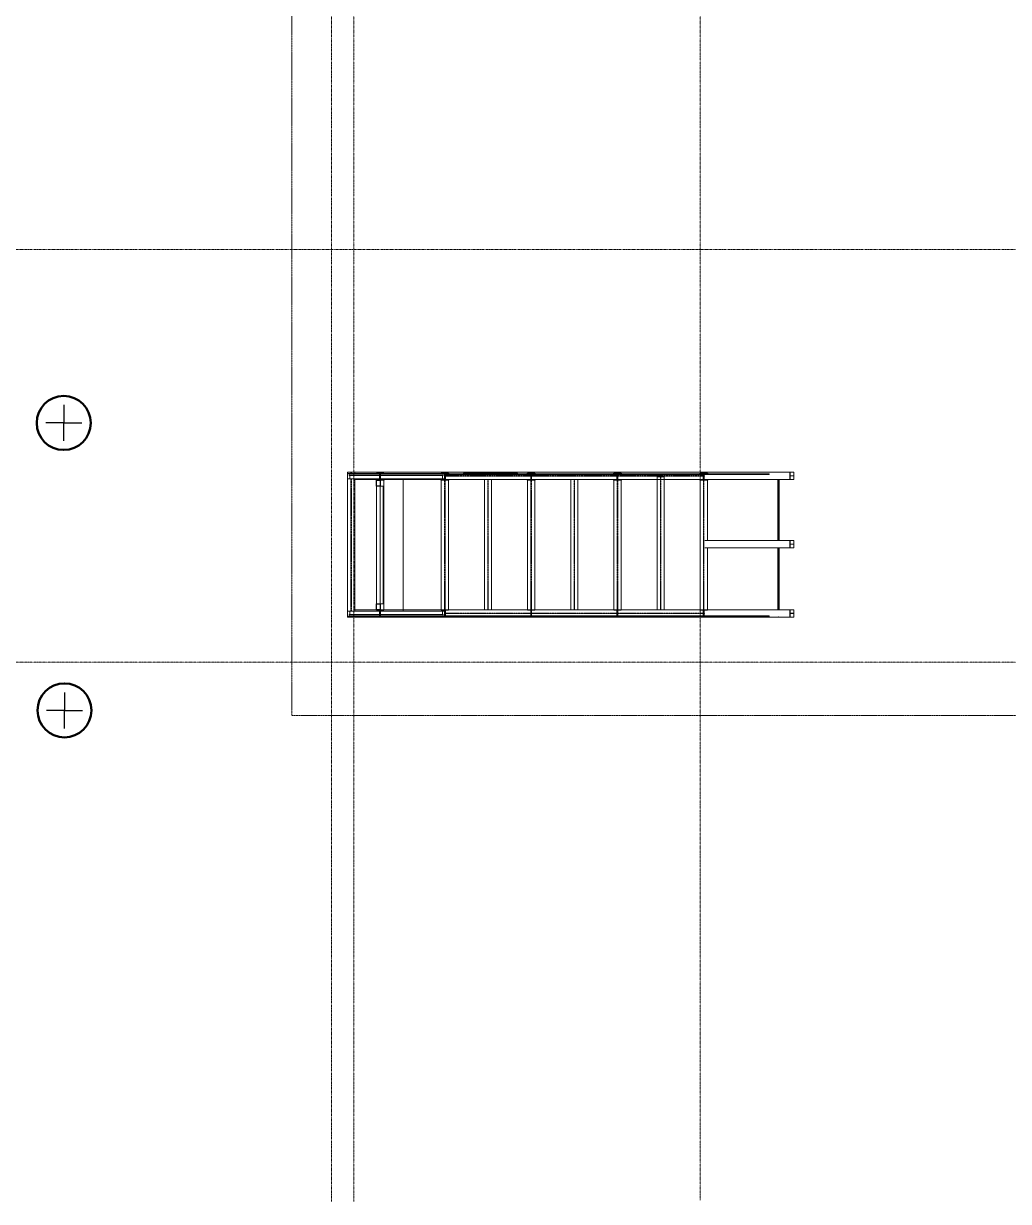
# Model space of a CAD drawing. Header units: millimetres. Extents: x 984 to 425800, y -34355 to 59419.
# Drawn here: x 93999 to 121389, y -30782 to 1956 of the extents above; entities that cross this region are included whole.
import ezdxf

# ---------------------------------------------------------------- set-up
doc = ezdxf.new("R2010")
doc.units = ezdxf.units.MM
doc.linetypes.add('DPA_Grid _ Level 100', pattern=[10, 5.5, -1.6, 1.3, -1.6])
doc.linetypes.add('DPA_Hidden 100', pattern=[7.2, 4.7, -2.5])
for name, color, linetype, lineweight in [('A-ANNO-NOTE', 3, 'Continuous', 25), ('A-DETL', 1, 'Continuous', 70), ('A-DOOR', 3, 'Continuous', 25), ('A-DOOR-E', 2, 'Continuous', 25), ('A-DOOR-HDLN', 2, 'Continuous', 9), ('A-GENM', 1, 'Continuous', 9), ('A-GLAZ-CURT', 2, 'Continuous', 9), ('A-GLAZ-CWMG', 2, 'Continuous', 9), ('A-ROOF', 2, 'Continuous', 9), ('A-ROOF-FNSH', 2, 'Continuous', 9), ('A-WALL', 5, 'Continuous', 9), ('S-BEAM', 2, 'Continuous', 9), ('S-COLS', 6, 'Continuous', 25), ('S-COLS-E', 2, 'Continuous', 9), ('S-GRID', 251, 'Continuous', 9), ('WALL-E', 2, 'Continuous', 9)]:
    doc.layers.add(name, color=color, linetype=linetype, lineweight=lineweight)

# ---------------------------------------------------------------- blocks, each defined once
blk = doc.blocks.new('H-Wide Flange-Column - H200x200x49_9-V238-4110-01 GROUND LEVEL - REFLECTED CEILING PLAN')
at = {"layer": 'S-COLS'}
for p, q in [((-100, 100), (100, 100)), ((-100, 88), (-100, 100)), ((-4, 88), (-100, 88)), ((-4, -88), (-4, 88)), ((100, 88), (4, 88)), ((4, 88), (4, -88)), ((100, 100), (100, 88)), ((-100, -100), (-100, -88)), ((-100, -88), (-4, -88)), ((100, -100), (-100, -100)), ((4, -88), (100, -88)), ((100, -88), (100, -100))]:
    blk.add_line(p, q, dxfattribs=at)
blk = doc.blocks.new('H-Wide Flange-Column - H200x200x49_9-V239-4110-01 GROUND LEVEL - REFLECTED CEILING PLAN')
at = {"layer": 'S-COLS-E'}
h = blk.add_hatch(dxfattribs=at)
h.set_pattern_fill('FP_25', color=256, style=0, pattern_type=2)
h.set_pattern_definition([(225, (-906582.3, -14439.4), (1257.236, -1257.236), []), (225, (-906582.3, -16344.4), (1257.236, -1257.236), [])])
h.paths.add_polyline_path([(-100, 100), (-100, 88), (-4, 88)])
h.paths.add_polyline_path([(-100, 100), (4, 88), (100, 88), (100, 100)])
h.paths.add_polyline_path([(-4, -88), (-100, -88), (-100, -100)])
h.paths.add_polyline_path([(-4, 88), (-4, -88), (4, -88), (4, 88)])
h.paths.add_polyline_path([(4, -88), (-100, -100), (100, -100), (100, -88)])
at = {"layer": 'S-COLS'}
for p, q in [((-100, 100), (100, 100)), ((-100, 88), (-100, 100)), ((-4, 88), (-100, 88)), ((-4, -88), (-4, 88)), ((100, 88), (4, 88)), ((4, 88), (4, -88)), ((100, 100), (100, 88)), ((-100, -100), (-100, -88)), ((-100, -88), (-4, -88)), ((100, -100), (-100, -100)), ((4, -88), (100, -88)), ((100, -88), (100, -100))]:
    blk.add_line(p, q, dxfattribs=at)
blk = doc.blocks.new('H-Wide Flange-Column - H200x200x49_9-V240-4110-01 GROUND LEVEL - REFLECTED CEILING PLAN')
at = {"layer": 'S-COLS-E'}
h = blk.add_hatch(dxfattribs=at)
h.set_pattern_fill('FP_26', color=256, style=0, pattern_type=2)
h.set_pattern_definition([(225, (-908982.3, -14439.4), (1257.236, -1257.236), []), (225, (-908982.3, -16344.4), (1257.236, -1257.236), [])])
h.paths.add_polyline_path([(-100, 100), (-100, 88), (-4, 88)])
h.paths.add_polyline_path([(-100, 100), (4, 88), (100, 88), (100, 100)])
h.paths.add_polyline_path([(-4, -88), (-100, -88), (-100, -100)])
h.paths.add_polyline_path([(4, 88), (-4, 88), (-4, -88), (4, -88)])
h.paths.add_polyline_path([(100, -88), (4, -88), (-100, -100), (100, -100)])
at = {"layer": 'S-COLS'}
for p, q in [((-100, 100), (100, 100)), ((-100, 88), (-100, 100)), ((-4, 88), (-100, 88)), ((-4, -88), (-4, 88)), ((100, 88), (4, 88)), ((4, 88), (4, -88)), ((100, 100), (100, 88)), ((-100, -100), (-100, -88)), ((-100, -88), (-4, -88)), ((100, -100), (-100, -100)), ((4, -88), (100, -88)), ((100, -88), (100, -100))]:
    blk.add_line(p, q, dxfattribs=at)
blk = doc.blocks.new('H-Wide Flange-Column - H200x200x49_9-V241-4110-01 GROUND LEVEL - REFLECTED CEILING PLAN')
at = {"layer": 'S-COLS'}
for p, q in [((-100, 100), (100, 100)), ((-100, 88), (-100, 100)), ((-4, 88), (-100, 88)), ((-4, -88), (-4, 88)), ((100, 88), (4, 88)), ((4, 88), (4, -88)), ((100, 100), (100, 88)), ((-100, -100), (-100, -88)), ((-100, -88), (-4, -88)), ((100, -100), (-100, -100)), ((4, -88), (100, -88)), ((100, -88), (100, -100))]:
    blk.add_line(p, q, dxfattribs=at)
blk = doc.blocks.new('H-Wide Flange-Column - H200x200x49_9-V242-4110-01 GROUND LEVEL - REFLECTED CEILING PLAN')
at = {"layer": 'S-COLS'}
for p, q in [((-100, 100), (100, 100)), ((-100, 88), (-100, 100)), ((-4, 88), (-100, 88)), ((-4, -88), (-4, 88)), ((100, 88), (4, 88)), ((4, 88), (4, -88)), ((100, 100), (100, 88)), ((-100, -100), (-100, -88)), ((-100, -88), (-4, -88)), ((100, -100), (-100, -100)), ((4, -88), (100, -88)), ((100, -88), (100, -100))]:
    blk.add_line(p, q, dxfattribs=at)
blk = doc.blocks.new('H-Wide Flange-Column - H200x200x49_9-V243-4110-01 GROUND LEVEL - REFLECTED CEILING PLAN')
at = {"layer": 'S-COLS'}
for p, q in [((-100, 100), (100, 100)), ((-100, 88), (-100, 100)), ((-4, 88), (-100, 88)), ((-4, -88), (-4, 88)), ((100, 88), (4, 88)), ((4, 88), (4, -88)), ((100, 100), (100, 88)), ((-100, -100), (-100, -88)), ((-100, -88), (-4, -88)), ((100, -100), (-100, -100)), ((4, -88), (100, -88)), ((100, -88), (100, -100))]:
    blk.add_line(p, q, dxfattribs=at)
blk = doc.blocks.new('Curtain Panel - GlazedPanel_Single_Clear-17794791-4110-01 GROUND LEVEL - REFLECTED CEILING PLAN')
at = {"layer": 'A-GLAZ-CURT'}
for p, q in [((-1309, 18), (-450, 18)), ((-1309, -18), (-1309, 18)), ((-442, 18), (1309, 18)), ((1309, 18), (1309, -18)), ((-450, -18), (-1309, -18)), ((1309, -18), (-443, -18))]:
    blk.add_line(p, q, dxfattribs=at)
blk = doc.blocks.new('Rectangular Mullion - DPA-AR_Rectangular_Mullion_Bottom_Right _Flip-17794789-4110-01 GROUND LEVEL - REFLECTED CEILING PLAN')
at = {"layer": 'A-GLAZ-CWMG'}
for p, q in [((-914021, -14472), (-914021, -14377)), ((-914021, -14377), (-914021, -14472)), ((-914021, -14377), (-913186, -14377)), ((-914021, -14377), (-913186, -14377)), ((-913178, -14377), (-911451, -14377)), ((-913178, -14377), (-911451, -14377)), ((-911451, -14472), (-911451, -14377)), ((-911451, -14377), (-911451, -14472)), ((-914021, -14472), (-913186, -14472)), ((-914021, -14472), (-913186, -14472)), ((-914021, -14527), (-914021, -14507)), ((-914021, -14507), (-914021, -14527)), ((-914021, -14507), (-913186, -14507)), ((-914021, -14507), (-913186, -14507)), ((-913186, -14527), (-914021, -14527)), ((-914021, -14527), (-913186, -14527)), ((-913179, -14507), (-911451, -14507)), ((-913179, -14507), (-911451, -14507)), ((-913178, -14472), (-911451, -14472)), ((-913178, -14472), (-911451, -14472)), ((-911451, -14527), (-913178, -14527)), ((-913178, -14527), (-911451, -14527)), ((-911451, -14527), (-911451, -14507)), ((-911451, -14507), (-911451, -14527))]:
    blk.add_line(p, q, dxfattribs=at)
blk = doc.blocks.new('Rectangular Mullion - DPA-AR_Rectangular_Mullion_Bottom_Right _Flip-17790767-4110-01 GROUND LEVEL - REFLECTED CEILING PLAN')
at = {"layer": 'A-GLAZ-CWMG'}
for p, q in [((0, 37.5), (-65, 37.5)), ((-65, 37.5), (-65, 17.5)), ((-65, 17.5), (-41, 17.5)), ((-41, 17.5), (-41, -17.5)), ((0, -112.5), (0, 37.5)), ((-41, -17.5), (-65, -17.5)), ((-65, -17.5), (-65, -112.5)), ((-65, -112.5), (0, -112.5))]:
    blk.add_line(p, q, dxfattribs=at)
blk = doc.blocks.new('Rectangular Mullion - DPA-AR_Rectangular_Mullion_Bottom_Left _Flip-17790768-4110-01 GROUND LEVEL - REFLECTED CEILING PLAN')
at = {"layer": 'A-GLAZ-CWMG'}
for p, q in [((-65, 37.5), (0, 37.5)), ((-65, 17.5), (-65, 37.5)), ((-41, 17.5), (-65, 17.5)), ((-41, -17.5), (-41, 17.5)), ((0, 37.5), (0, -112.5)), ((-65, -112.5), (-65, -17.5)), ((-65, -17.5), (-41, -17.5)), ((0, -112.5), (-65, -112.5))]:
    blk.add_line(p, q, dxfattribs=at)
blk = doc.blocks.new('H-Wide Flange Beams - H200x200x49_9-V244-4110-01 GROUND LEVEL - REFLECTED CEILING PLAN')
at = {"layer": 'S-BEAM'}
for p, q in [((-1396, 100), (-1396, -100)), ((-1396, -100), (-1396, 100)), ((-1396, 100), (-1396, 4)), ((-1396, 4), (-1396, 100)), ((-1359, 100), (-1396, 100)), ((-1396, 100), (-1359, 100)), ((-1396, 100), (-1359, 100)), ((-1396, 100), (-1359, 100)), ((2467, 100), (-1209, 100)), ((-1209, 100), (2467, 100)), ((-1209, 100), (2467, 100)), ((-1209, 100), (2467, 100)), ((2630, 100), (2617, 100)), ((2617, 100), (2630, 100)), ((2617, 100), (2630, 100)), ((2617, 100), (2630, 100)), ((2630, 100), (2630, 4)), ((2630, 4), (2630, 100)), ((2630, 100), (2630, -100)), ((2630, -100), (2630, 100)), ((-1396, -100), (-1396, -4)), ((-1396, -4), (-1396, -100)), ((-1396, -100), (2630, -100)), ((-1396, -100), (2630, -100)), ((-1396, -100), (2630, -100)), ((-1396, -100), (2630, -100)), ((2630, -100), (2630, -4)), ((2630, -4), (2630, -100))]:
    blk.add_line(p, q, dxfattribs=at)
at = {"layer": 'S-BEAM', "linetype": 'DPA_Hidden 100'}
for p, q in [((-1359, 6), (-1396, 6)), ((2467, 6), (-1209, 6)), ((2630, 6), (2617, 6)), ((-1359, -7), (-1396, -7)), ((2467, -7), (-1209, -7)), ((2630, -7), (2617, -7))]:
    blk.add_line(p, q, dxfattribs=at)
blk = doc.blocks.new('H-Wide Flange Beams - H200x200x49_9-17794920-4110-01 GROUND LEVEL - REFLECTED CEILING PLAN')
at = {"layer": 'S-BEAM'}
for p, q in [((5481, 100), (-4294, 100)), ((-4294, 100), (5481, 100)), ((-4280, 100), (5481, 100)), ((-4280, 100), (5481, 100)), ((5481, 100), (5481, 88)), ((5481, 88), (5481, 100)), ((5481, 100), (5481, 88)), ((5481, 88), (5481, 100)), ((-4294, -100), (5481, -100)), ((-4294, -100), (5481, -100)), ((-4280, -100), (5481, -100)), ((-4280, -100), (5481, -100)), ((5481, -62), (5481, -100)), ((5481, -100), (5481, -62)), ((5481, -62), (5481, -100)), ((5481, -100), (5481, -62))]:
    blk.add_line(p, q, dxfattribs=at)
at = {"layer": 'S-BEAM', "linetype": 'DPA_Hidden 100'}
for p, q in [((-4226, 6), (-4253, 6)), ((-1826, 6), (-4218, 6)), ((574, 6), (-1818, 6)), ((2974, 6), (582, 6)), ((-4226, -7), (-4253, -7)), ((-1826, -7), (-4218, -7)), ((574, -7), (-1818, -7)), ((2974, -7), (582, -7))]:
    blk.add_line(p, q, dxfattribs=at)
blk = doc.blocks.new('H-Wide Flange Beams - H200x200x49_9-17794962-4110-01 GROUND LEVEL - REFLECTED CEILING PLAN')
at = {"layer": 'S-BEAM'}
for p, q in [((-4226, 100), (-4288, 100)), ((-4288, 100), (-4226, 100)), ((-4280, 100), (-4226, 100)), ((-4280, 100), (-4226, 100)), ((-3122, 100), (-4218, 100)), ((-4218, 100), (-3122, 100)), ((-4218, 100), (-3122, 100)), ((-4218, 100), (-1826, 100)), ((-1826, 100), (-2922, 100)), ((-2922, 100), (-1826, 100)), ((-2922, 100), (-1826, 100)), ((574, 100), (-1818, 100)), ((-1818, 100), (574, 100)), ((-1818, 100), (574, 100)), ((-1818, 100), (574, 100)), ((2974, 100), (582, 100)), ((582, 100), (2974, 100)), ((582, 100), (2974, 100)), ((582, 100), (2974, 100)), ((4774, 100), (2982, 100)), ((2982, 100), (4774, 100)), ((2982, 100), (4774, 100)), ((2982, 100), (4774, 100)), ((5481, 100), (4782, 100)), ((4782, 100), (5481, 100)), ((4782, 100), (5481, 100)), ((4782, 100), (5481, 100)), ((5481, 100), (5481, 87)), ((5481, 87), (5481, 100)), ((5481, 100), (5481, 87)), ((5481, 87), (5481, 100)), ((-4288, -100), (5481, -100)), ((-4288, -100), (5481, -100)), ((-4288, -100), (5481, -100)), ((-4288, -100), (5481, -100)), ((5481, -63), (5481, -100)), ((5481, -100), (5481, -63)), ((5481, -63), (5481, -100)), ((5481, -100), (5481, -63))]:
    blk.add_line(p, q, dxfattribs=at)
at = {"layer": 'S-BEAM', "linetype": 'DPA_Hidden 100'}
for p, q in [((-4226, 6), (-4253, 6)), ((-1826, 6), (-4218, 6)), ((574, 6), (-1818, 6)), ((2974, 6), (582, 6)), ((-4226, -7), (-4253, -7)), ((-1826, -7), (-4218, -7)), ((574, -7), (-1818, -7)), ((2974, -7), (582, -7))]:
    blk.add_line(p, q, dxfattribs=at)
blk = doc.blocks.new('H-Wide Flange Beams - H200x200x49_9-17770502-4110-01 GROUND LEVEL - REFLECTED CEILING PLAN')
at = {"layer": 'S-BEAM'}
for p, q in [((-1196, 100), (-1196, 3)), ((-1196, 3), (-1196, 100)), ((-1196, 100), (-1196, 4)), ((-1196, 4), (-1196, 100)), ((2429, 100), (-1196, 100)), ((-1196, 100), (2429, 100)), ((-1196, 100), (2429, 100)), ((-1196, 100), (2429, 100)), ((2429, 100), (2429, 4)), ((2429, 4), (2429, 100)), ((2429, 100), (2429, -100)), ((2429, -100), (2429, 100)), ((-1196, -4), (-1196, -100)), ((-1196, -100), (-1196, -4)), ((-1196, -4), (-1196, -100)), ((-1196, -100), (-1196, -4)), ((-1196, -100), (2429, -100)), ((-1196, -100), (2429, -100)), ((-1196, -100), (2429, -100)), ((-1196, -100), (2429, -100)), ((2429, -100), (2429, -4)), ((2429, -4), (2429, -100))]:
    blk.add_line(p, q, dxfattribs=at)
at = {"layer": 'S-BEAM', "linetype": 'DPA_Hidden 100'}
for p, q in [((-1182, 6), (-1196, 6)), ((2429, 6), (-1171, 6)), ((-1183, -7), (-1196, -7)), ((2429, -7), (-1171, -7))]:
    blk.add_line(p, q, dxfattribs=at)
blk = doc.blocks.new('H-Wide Flange Beams - H200x200x49_9-V245-4110-01 GROUND LEVEL - REFLECTED CEILING PLAN')
at = {"layer": 'S-BEAM'}
for p, q in [((-1196, 100), (-1196, 3)), ((-1196, 4), (-1196, 100)), ((504, 100), (-1196, 100)), ((-1196, 100), (504, 100)), ((-1196, 3), (-1196, 57)), ((-1196, 57), (-1196, 4)), ((2429, 100), (704, 100)), ((704, 100), (2429, 100)), ((2429, 100), (2429, 4)), ((2429, -100), (2429, 100)), ((2429, 4), (2429, 57)), ((2429, 57), (2429, -100)), ((-1196, -4), (-1196, -100)), ((-1196, -100), (-1196, -4)), ((-1196, -4), (-1196, -100)), ((-1196, -100), (-1196, -4)), ((-1196, -100), (2429, -100)), ((-1196, -100), (2429, -100)), ((-1196, -100), (2429, -100)), ((-1196, -100), (2429, -100)), ((2429, -100), (2429, -4)), ((2429, -4), (2429, -100))]:
    blk.add_line(p, q, dxfattribs=at)
at = {"layer": 'S-BEAM', "linetype": 'DPA_Hidden 100'}
for p, q in [((-1182, 6), (-1196, 6)), ((2429, 6), (-1171, 6)), ((-1183, -7), (-1196, -7)), ((2429, -7), (-1171, -7))]:
    blk.add_line(p, q, dxfattribs=at)
blk = doc.blocks.new('H-Wide Flange Beams - H200x200x49_9-V233-4110-01 GROUND LEVEL - REFLECTED CEILING PLAN')
at = {"layer": 'S-BEAM'}
for p, q in [((-1196, 100), (-1196, -100)), ((-1196, -100), (-1196, 100)), ((-1196, 100), (-1196, 4)), ((-1196, 4), (-1196, 100)), ((2429, 100), (-1196, 100)), ((-1196, 100), (2429, 100)), ((-1196, 100), (2429, 100)), ((-1196, 100), (2429, 100)), ((2429, 100), (2429, 4)), ((2429, 4), (2429, 100)), ((2429, 100), (2429, -100)), ((2429, -100), (2429, 100)), ((-1196, -100), (-1196, -4)), ((-1196, -4), (-1196, -100)), ((-1196, -100), (2429, -100)), ((-1196, -100), (2429, -100)), ((-1196, -100), (2429, -100)), ((-1196, -100), (2429, -100)), ((2429, -100), (2429, -4)), ((2429, -4), (2429, -100))]:
    blk.add_line(p, q, dxfattribs=at)
at = {"layer": 'S-BEAM', "linetype": 'DPA_Hidden 100'}
for p, q in [((2429, 6), (-1196, 6)), ((2429, -7), (-1196, -7))]:
    blk.add_line(p, q, dxfattribs=at)
blk = doc.blocks.new('H-Wide Flange Beams - H200x200x49_9-17770549-4110-01 GROUND LEVEL - REFLECTED CEILING PLAN')
at = {"layer": 'S-BEAM'}
for p, q in [((-1196, 100), (-1196, -100)), ((-1196, 100), (2500, 100)), ((2500, 100), (-1125, 100)), ((-1125, 100), (2500, 100)), ((-1125, 100), (2500, 100)), ((2500, 100), (2500, 4)), ((2500, 4), (2500, 100)), ((2500, 100), (2500, -100)), ((2500, -100), (2500, 100)), ((-1196, -100), (2500, -100)), ((-1125, -100), (2500, -100)), ((-1125, -100), (2500, -100)), ((-1125, -100), (2500, -100)), ((2500, -100), (2500, -4)), ((2500, -4), (2500, -100))]:
    blk.add_line(p, q, dxfattribs=at)
at = {"layer": 'S-BEAM', "linetype": 'DPA_Hidden 100'}
for p, q in [((2500, 6), (-1196, 6)), ((2500, -7), (-1196, -7))]:
    blk.add_line(p, q, dxfattribs=at)
blk = doc.blocks.new('H-Wide Flange Beams - H200x200x49_9-V246-4110-01 GROUND LEVEL - REFLECTED CEILING PLAN')
at = {"layer": 'S-BEAM'}
for p, q in [((-901790, -14339), (-904223, -14339)), ((-901682, -14339), (-902083, -14339)), ((-901790, -14539), (-901790, -14339)), ((-901790, -14339), (-901783, -14339)), ((-901783, -14339), (-901783, -14435)), ((-901682, -14435), (-901682, -14339)), ((-901682, -14339), (-901675, -14339)), ((-901675, -14339), (-901675, -14539)), ((-901790, -14539), (-904223, -14539)), ((-901682, -14539), (-902083, -14539)), ((-901783, -14539), (-901790, -14539)), ((-901783, -14435), (-901682, -14435)), ((-901682, -14435), (-901783, -14435)), ((-901682, -14443), (-901783, -14443)), ((-901783, -14443), (-901783, -14539)), ((-901682, -14443), (-901783, -14443)), ((-901682, -14539), (-901682, -14443)), ((-901675, -14539), (-901682, -14539))]:
    blk.add_line(p, q, dxfattribs=at)
blk = doc.blocks.new('H-Wide Flange Beams - H200x200x49_9-V247-4110-01 GROUND LEVEL - REFLECTED CEILING PLAN')
at = {"layer": 'S-BEAM'}
for p, q in [((-901790, -12414), (-904152, -12414)), ((-901682, -12414), (-902083, -12414)), ((-901790, -12614), (-901790, -12414)), ((-901790, -12414), (-901783, -12414)), ((-901783, -12414), (-901783, -12510)), ((-901682, -12510), (-901682, -12414)), ((-901682, -12414), (-901675, -12414)), ((-901675, -12414), (-901675, -12614)), ((-901790, -12614), (-904152, -12614)), ((-901682, -12614), (-902083, -12614)), ((-901783, -12614), (-901790, -12614)), ((-901783, -12510), (-901682, -12510)), ((-901682, -12510), (-901783, -12510)), ((-901682, -12518), (-901783, -12518)), ((-901783, -12518), (-901783, -12614)), ((-901682, -12518), (-901783, -12518)), ((-901682, -12614), (-901682, -12518)), ((-901675, -12614), (-901682, -12614))]:
    blk.add_line(p, q, dxfattribs=at)
blk = doc.blocks.new('H-Wide Flange Beams - H200x200x49_9-V248-4110-01 GROUND LEVEL - REFLECTED CEILING PLAN')
at = {"layer": 'S-BEAM'}
for p, q in [((-901790, -10514), (-904223, -10514)), ((-904186, -10714), (-904223, -10714)), ((-901790, -10714), (-904179, -10714)), ((-901682, -10514), (-904115, -10514)), ((-901682, -10714), (-902083, -10714)), ((-901790, -10714), (-901790, -10514)), ((-901790, -10514), (-901783, -10514)), ((-901783, -10714), (-901790, -10714)), ((-901783, -10514), (-901783, -10610)), ((-901783, -10610), (-901682, -10610)), ((-901682, -10610), (-901783, -10610)), ((-901682, -10618), (-901783, -10618)), ((-901783, -10618), (-901783, -10714)), ((-901682, -10618), (-901783, -10618)), ((-901682, -10610), (-901682, -10514)), ((-901682, -10514), (-901675, -10514)), ((-901682, -10714), (-901682, -10618)), ((-901675, -10714), (-901682, -10714)), ((-901675, -10514), (-901675, -10714))]:
    blk.add_line(p, q, dxfattribs=at)
blk = doc.blocks.new('Curtain Panel - GlazedPanel_Single_Clear-17794154-4110-01 GROUND LEVEL - REFLECTED CEILING PLAN')
at = {"layer": 'A-GLAZ-CURT'}
for p, q in [((-1309, -18), (-1309, 18)), ((-1309, 18), (-449, 18)), ((-442, 18), (1309, 18)), ((1309, 18), (1309, -18)), ((-450, -18), (-1309, -18)), ((1309, -18), (-442, -18))]:
    blk.add_line(p, q, dxfattribs=at)
blk = doc.blocks.new('Rectangular Mullion - DPA-AR_Rectangular_Mullion_Bottom_Right _Flip-17794152-4110-01 GROUND LEVEL - REFLECTED CEILING PLAN')
at = {"layer": 'A-GLAZ-CWMG'}
for p, q in [((-914021, -10551), (-914021, -10571)), ((-914021, -10571), (-914021, -10551)), ((-913186, -10551), (-914021, -10551)), ((-914021, -10551), (-913186, -10551)), ((-914021, -10571), (-913185, -10571)), ((-914021, -10571), (-913185, -10571)), ((-914021, -10606), (-914021, -10701)), ((-914021, -10701), (-914021, -10606)), ((-914021, -10606), (-913186, -10606)), ((-914021, -10606), (-913186, -10606)), ((-914021, -10701), (-913186, -10701)), ((-914021, -10701), (-913186, -10701)), ((-911451, -10551), (-913178, -10551)), ((-913178, -10551), (-911451, -10551)), ((-913178, -10571), (-911451, -10571)), ((-913178, -10571), (-911451, -10571)), ((-913178, -10606), (-911451, -10606)), ((-913178, -10606), (-911451, -10606)), ((-913178, -10701), (-911451, -10701)), ((-913178, -10701), (-911451, -10701)), ((-911451, -10551), (-911451, -10571)), ((-911451, -10571), (-911451, -10551)), ((-911451, -10606), (-911451, -10701)), ((-911451, -10701), (-911451, -10606))]:
    blk.add_line(p, q, dxfattribs=at)
blk = doc.blocks.new('Rectangular Mullion - DPA-AR_Rectangular_Mullion_Bottom_Right _Flip-17791809-4110-01 GROUND LEVEL - REFLECTED CEILING PLAN')
at = {"layer": 'A-GLAZ-CWMG'}
for p, q in [((0, 112.5), (-65, 112.5)), ((-65, 112.5), (-65, 17.5)), ((-65, 17.5), (-41, 17.5)), ((-41, 17.5), (-41, -17.5)), ((0, -37.5), (0, 112.5)), ((-41, -17.5), (-65, -17.5)), ((-65, -17.5), (-65, -37.5)), ((-65, -37.5), (0, -37.5))]:
    blk.add_line(p, q, dxfattribs=at)
blk = doc.blocks.new('Rectangular Mullion - DPA-AR_Rectangular_Mullion_Bottom_Left _Flip-17791810-4110-01 GROUND LEVEL - REFLECTED CEILING PLAN')
at = {"layer": 'A-GLAZ-CWMG'}
for p, q in [((-65, 17.5), (-65, 112.5)), ((-65, 112.5), (0, 112.5)), ((-41, 17.5), (-65, 17.5)), ((-41, -17.5), (-41, 17.5)), ((0, 112.5), (0, -37.5)), ((-65, -37.5), (-65, -17.5)), ((-65, -17.5), (-41, -17.5)), ((0, -37.5), (-65, -37.5))]:
    blk.add_line(p, q, dxfattribs=at)
blk = doc.blocks.new('H-Wide Flange Beams - H200x200x49_9-V249-4110-01 GROUND LEVEL - REFLECTED CEILING PLAN')
at = {"layer": 'S-BEAM'}
for p, q in [((-1196, 100), (-1196, -100)), ((-1196, -100), (-1196, 100)), ((-1196, 100), (-1196, 6)), ((-1196, 6), (-1196, 100)), ((2429, 100), (-1196, 100)), ((-1196, 100), (2429, 100)), ((-1196, 100), (2429, 100)), ((-1196, 100), (2429, 100)), ((2429, 100), (2429, 4)), ((2429, 4), (2429, 100)), ((2429, 100), (2429, -100)), ((2429, -100), (2429, 100)), ((-1196, -100), (-1196, -4)), ((-1196, -4), (-1196, -100)), ((-1196, -100), (2429, -100)), ((-1196, -100), (2429, -100)), ((-1196, -100), (2429, -100)), ((-1196, -100), (2429, -100)), ((2429, -100), (2429, -4)), ((2429, -4), (2429, -100))]:
    blk.add_line(p, q, dxfattribs=at)
at = {"layer": 'S-BEAM', "linetype": 'DPA_Hidden 100'}
for p, q in [((2429, 6), (-1196, 6)), ((2429, -7), (-1196, -7))]:
    blk.add_line(p, q, dxfattribs=at)
blk = doc.blocks.new('H-Wide Flange-Column - H200x200x49_9-V250-4110-01 GROUND LEVEL - REFLECTED CEILING PLAN')
at = {"layer": 'S-COLS-E'}
h = blk.add_hatch(dxfattribs=at)
h.set_pattern_fill('FP_27', color=256, style=0, pattern_type=2)
h.set_pattern_definition([(225, (-911382.3, -14439.4), (1257.236, -1257.236), []), (225, (-911382.3, -16344.4), (1257.236, -1257.236), [])])
h.paths.add_polyline_path([(-100, 100), (-100, 88), (-4, 88)])
h.paths.add_polyline_path([(100, 100), (-100, 100), (4, 88), (100, 88)])
h.paths.add_polyline_path([(-4, -88), (-100, -88), (-100, -100)])
h.paths.add_polyline_path([(4, 88), (-4, 88), (-4, -88), (4, -88)])
h.paths.add_polyline_path([(100, -88), (4, -88), (-100, -100), (100, -100)])
at = {"layer": 'S-COLS'}
for p, q in [((-100, 100), (100, 100)), ((-100, 88), (-100, 100)), ((-4, 88), (-100, 88)), ((-4, -88), (-4, 88)), ((100, 88), (4, 88)), ((4, 88), (4, -88)), ((100, 100), (100, 88)), ((-100, -100), (-100, -88)), ((-100, -88), (-4, -88)), ((100, -100), (-100, -100)), ((4, -88), (100, -88)), ((100, -88), (100, -100))]:
    blk.add_line(p, q, dxfattribs=at)
blk = doc.blocks.new('H-Wide Flange-Column - H200x200x49_9-V251-4110-01 GROUND LEVEL - REFLECTED CEILING PLAN')
at = {"layer": 'S-COLS'}
for p, q in [((-100, 100), (100, 100)), ((-100, 88), (-100, 100)), ((-4, 88), (-100, 88)), ((-4, -88), (-4, 88)), ((100, 88), (4, 88)), ((4, 88), (4, -88)), ((100, 100), (100, 88)), ((-100, -100), (-100, -88)), ((-100, -88), (-4, -88)), ((100, -100), (-100, -100)), ((4, -88), (100, -88)), ((100, -88), (100, -100))]:
    blk.add_line(p, q, dxfattribs=at)
blk = doc.blocks.new('H-Wide Flange Beams - H200x200x49_9-V252-4110-01 GROUND LEVEL - REFLECTED CEILING PLAN')
at = {"layer": 'S-BEAM'}
for p, q in [((-1196, 100), (-1196, 3)), ((-1196, 3), (-1196, 100)), ((-1196, 100), (-1196, 4)), ((-1196, 4), (-1196, 100)), ((2429, 100), (-1196, 100)), ((-1196, 100), (2429, 100)), ((-1196, 100), (2429, 100)), ((-1196, 100), (2429, 100)), ((2429, 100), (2429, 4)), ((2429, 4), (2429, 100)), ((2429, 100), (2429, -100)), ((2429, -100), (2429, 100)), ((-1196, -4), (-1196, -100)), ((-1196, -100), (-1196, -4)), ((-1196, -4), (-1196, -100)), ((-1196, -100), (-1196, -4)), ((-1196, -100), (2429, -100)), ((-1196, -100), (2429, -100)), ((-1196, -100), (2429, -100)), ((-1196, -100), (2429, -100)), ((2429, -100), (2429, -4)), ((2429, -4), (2429, -100))]:
    blk.add_line(p, q, dxfattribs=at)
at = {"layer": 'S-BEAM', "linetype": 'DPA_Hidden 100'}
for p, q in [((-1182, 6), (-1196, 6)), ((-1007, 6), (-1171, 6)), ((2429, 6), (2263, 6)), ((-1183, -7), (-1196, -7))]:
    blk.add_line(p, q, dxfattribs=at)
blk = doc.blocks.new('M_Door-Overhead-Rolling - RS-18924034-4110-01 GROUND LEVEL - REFLECTED CEILING PLAN')
at = {"layer": 'A-DOOR', "lineweight": 9}
for p, q in [((-1635, 130), (1635, 130)), ((-1635, 50), (-1635, 130)), ((1635, 50), (-1635, 50)), ((1635, 130), (1635, 50))]:
    blk.add_line(p, q, dxfattribs=at)
at = {"layer": 'A-DOOR-HDLN'}
for p, q in [((-1838.2, 688.8), (1838.2, 688.8)), ((-1838.2, 50), (-1838.2, 688.8)), ((1838.2, 50), (1838.2, 688.8)), ((-1838.2, 50), (-1635, 50)), ((1635, 50), (1838.2, 50))]:
    blk.add_line(p, q, dxfattribs=at)
blk = doc.blocks.new('H-Wide Flange-Column - H200x200x49_9-V255-4110-01 GROUND LEVEL - REFLECTED CEILING PLAN')
at = {"layer": 'S-COLS-E'}
h = blk.add_hatch(dxfattribs=at)
h.set_pattern_fill('FP_28', color=256, style=0, pattern_type=2)
h.set_pattern_definition([(225, (-913182.3, -10639.4), (1257.236, -1257.236), []), (225, (-913182.3, -12544.4), (1257.236, -1257.236), [])])
h.paths.add_polyline_path([(-100, 100), (-100, 88), (-4, 88)])
h.paths.add_polyline_path([(100, 100), (-100, 100), (4, 88), (100, 88)])
h.paths.add_polyline_path([(-4, -88), (-100, -88), (-100, -100)])
h.paths.add_polyline_path([(4, 88), (-4, 88), (-4, -88), (4, -88)])
h.paths.add_polyline_path([(100, -88), (4, -88), (-100, -100), (100, -100)])
at = {"layer": 'S-COLS'}
for p, q in [((-100, 100), (100, 100)), ((-100, 88), (-100, 100)), ((-4, 88), (-100, 88)), ((-4, -88), (-4, 88)), ((100, 88), (4, 88)), ((4, 88), (4, -88)), ((100, 100), (100, 88)), ((-100, -100), (-100, -88)), ((-100, -88), (-4, -88)), ((100, -100), (-100, -100)), ((4, -88), (100, -88)), ((100, -88), (100, -100))]:
    blk.add_line(p, q, dxfattribs=at)
blk = doc.blocks.new('H-Wide Flange-Column - H200x200x49_9-V256-4110-01 GROUND LEVEL - REFLECTED CEILING PLAN')
at = {"layer": 'S-COLS'}
for p, q in [((-100, 100), (100, 100)), ((-100, 88), (-100, 100)), ((-4, 88), (-100, 88)), ((-4, -88), (-4, 88)), ((100, 88), (4, 88)), ((4, 88), (4, -88)), ((100, 100), (100, 88)), ((-100, -100), (-100, -88)), ((-100, -88), (-4, -88)), ((100, -100), (-100, -100)), ((4, -88), (100, -88)), ((100, -88), (100, -100))]:
    blk.add_line(p, q, dxfattribs=at)
blk = doc.blocks.new('System Panel - Glazed-17798292-4110-01 GROUND LEVEL - REFLECTED CEILING PLAN')
at = {"layer": 'A-GLAZ-CURT'}
for p, q in [((-4748, -12), (-4748, 12)), ((-4748, 12), (-2356, 12)), ((-2348, 12), (44, 12)), ((52, 12), (2444, 12)), ((2452, 12), (4263, 12)), ((4263, 12), (4263, -12)), ((-2356, -12), (-4748, -12)), ((44, -12), (-2348, -12)), ((2444, -12), (52, -12)), ((4263, -12), (2452, -12))]:
    blk.add_line(p, q, dxfattribs=at)
blk = doc.blocks.new('System Panel - Glazed-V257-4110-01 GROUND LEVEL - REFLECTED CEILING PLAN')
at = {"layer": 'A-GLAZ-CURT'}
for p, q in [((-4748, -12), (-4748, 12)), ((-4748, 12), (-2356, 12)), ((-2349, 12), (44, 12)), ((51, 12), (2444, 12)), ((2451, 12), (4263, 12)), ((4263, 12), (4263, -12)), ((-2356, -12), (-4748, -12)), ((44, -12), (-2348, -12)), ((2444, -12), (52, -12)), ((4263, -12), (2452, -12))]:
    blk.add_line(p, q, dxfattribs=at)
blk = doc.blocks.new('MRTA LOGO_800H - MRTA LOGO_800H-12937488-4110-01 GROUND LEVEL - REFLECTED CEILING PLAN')
at = {"layer": 'A-GENM'}
for p, q in [((-910420, -10536), (-910866, -10536)), ((-910866, -10536), (-910866, -10556)), ((-910866, -10556), (-910420, -10556)), ((-910763, -10536), (-910773, -10536)), ((-910773, -10536), (-910773, -10556)), ((-910773, -10556), (-910763, -10556)), ((-910501, -10536), (-910763, -10536)), ((-910763, -10556), (-910763, -10536)), ((-910763, -10556), (-910501, -10556)), ((-910739, -10536), (-910744, -10536)), ((-910744, -10556), (-910744, -10536)), ((-910744, -10556), (-910739, -10556)), ((-910414, -10536), (-910739, -10536)), ((-910739, -10556), (-910739, -10536)), ((-910739, -10556), (-910414, -10556)), ((-910715, -10536), (-910725, -10536)), ((-910725, -10536), (-910725, -10556)), ((-910725, -10556), (-910715, -10556)), ((-910453, -10536), (-910715, -10536)), ((-910715, -10556), (-910715, -10536)), ((-910715, -10556), (-910453, -10556)), ((-910691, -10536), (-910697, -10536)), ((-910697, -10556), (-910697, -10536)), ((-910697, -10556), (-910691, -10556)), ((-910366, -10536), (-910691, -10536)), ((-910691, -10556), (-910691, -10536)), ((-910691, -10556), (-910366, -10556)), ((-910671, -10536), (-910677, -10536)), ((-910677, -10556), (-910677, -10536)), ((-910671, -10536), (-910349, -10536)), ((-910671, -10556), (-910671, -10536)), ((-910349, -10556), (-910671, -10556)), ((-910315, -10536), (-910656, -10536)), ((-910656, -10556), (-910315, -10556)), ((-910482, -10536), (-910501, -10536)), ((-910501, -10556), (-910482, -10556)), ((-910161, -10536), (-910491, -10536)), ((-910401, -10536), (-910491, -10536)), ((-910491, -10556), (-910161, -10556)), ((-910491, -10556), (-910401, -10556)), ((-910472, -10536), (-910434, -10536)), ((-910434, -10556), (-910472, -10556)), ((-910434, -10536), (-910453, -10536)), ((-910453, -10556), (-910434, -10556)), ((-910424, -10536), (-910386, -10536)), ((-910386, -10556), (-910424, -10556)), ((-910315, -10536), (-910420, -10536)), ((-910420, -10556), (-910315, -10556)), ((-910116, -10536), (-910401, -10536)), ((-910401, -10556), (-910116, -10556)), ((-910292, -10536), (-910394, -10536)), ((-910394, -10556), (-910292, -10556)), ((-910376, -10536), (-910349, -10536)), ((-910349, -10556), (-910376, -10556)), ((-910346, -10536), (-910375, -10536)), ((-910270, -10536), (-910375, -10536)), ((-910375, -10556), (-910346, -10556)), ((-910375, -10556), (-910270, -10556)), ((-909964, -10536), (-910352, -10536)), ((-910352, -10556), (-909964, -10556)), ((-910349, -10536), (-910349, -10556)), ((-910347, -10536), (-910309, -10536)), ((-910309, -10556), (-910347, -10556)), ((-910136, -10536), (-910346, -10536)), ((-910346, -10556), (-910136, -10556)), ((-910292, -10536), (-910032, -10536)), ((-910292, -10556), (-910292, -10536)), ((-910032, -10556), (-910292, -10556)), ((-910136, -10536), (-910270, -10536)), ((-910270, -10556), (-910136, -10556)), ((-909919, -10536), (-910262, -10536)), ((-910262, -10556), (-909919, -10556)), ((-910145, -10536), (-910223, -10536)), ((-910223, -10556), (-910145, -10556)), ((-910116, -10536), (-910161, -10536)), ((-910161, -10556), (-910116, -10556)), ((-910158, -10536), (-910120, -10536)), ((-910120, -10556), (-910158, -10556)), ((-909992, -10536), (-910127, -10536)), ((-910127, -10556), (-909992, -10556)), ((-910099, -10536), (-910117, -10536)), ((-910117, -10556), (-910099, -10556)), ((-910071, -10536), (-910116, -10536)), ((-909972, -10536), (-910116, -10536)), ((-910116, -10556), (-909972, -10556)), ((-910116, -10556), (-910071, -10556)), ((-909884, -10536), (-910094, -10536)), ((-909574, -10536), (-910094, -10536)), ((-910094, -10556), (-909574, -10556)), ((-910094, -10556), (-909884, -10556)), ((-910079, -10536), (-910042, -10536)), ((-910079, -10536), (-910057, -10536)), ((-910042, -10556), (-910079, -10556)), ((-910057, -10556), (-910079, -10556)), ((-909882, -10536), (-910071, -10536)), ((-910071, -10556), (-909882, -10556)), ((-910032, -10536), (-910032, -10556)), ((-909992, -10536), (-909893, -10536)), ((-909992, -10556), (-909992, -10536)), ((-909893, -10556), (-909992, -10556)), ((-909919, -10536), (-909964, -10536)), ((-909964, -10556), (-909919, -10556)), ((-909859, -10536), (-909923, -10536)), ((-909923, -10556), (-909859, -10556)), ((-909893, -10536), (-909893, -10556)), ((-909883, -10536), (-909893, -10536)), ((-909364, -10536), (-909884, -10536)), ((-909884, -10556), (-909364, -10556)), ((-909852, -10536), (-909883, -10536)), ((-909883, -10556), (-909852, -10556)), ((-909814, -10536), (-909859, -10536)), ((-909832, -10536), (-909859, -10536)), ((-909859, -10556), (-909814, -10556)), ((-909859, -10556), (-909832, -10556)), ((-909858, -10536), (-909820, -10536)), ((-909820, -10556), (-909858, -10556)), ((-909852, -10536), (-909750, -10536)), ((-909852, -10556), (-909852, -10536)), ((-909750, -10556), (-909852, -10556)), ((-909742, -10536), (-909832, -10536)), ((-909832, -10556), (-909742, -10556)), ((-909799, -10536), (-909817, -10536)), ((-909817, -10556), (-909799, -10556)), ((-909742, -10536), (-909814, -10536)), ((-909814, -10556), (-909742, -10556)), ((-909760, -10536), (-909794, -10536)), ((-909794, -10556), (-909760, -10556)), ((-909584, -10536), (-909760, -10536)), ((-909760, -10556), (-909584, -10556)), ((-909750, -10536), (-909750, -10556)), ((-909741, -10556), (-909741, -10536)), ((-909692, -10536), (-909740, -10536)), ((-909740, -10536), (-909740, -10536)), ((-909740, -10556), (-909692, -10556)), ((-909692, -10536), (-909517, -10536)), ((-909692, -10556), (-909692, -10536)), ((-909517, -10556), (-909692, -10556)), ((-909462, -10536), (-909630, -10536)), ((-909630, -10556), (-909462, -10556)), ((-909573, -10536), (-909579, -10536)), ((-909579, -10556), (-909573, -10556)), ((-909568, -10536), (-909530, -10536)), ((-909530, -10556), (-909568, -10556)), ((-909544, -10536), (-909517, -10536)), ((-909517, -10556), (-909544, -10556)), ((-909517, -10536), (-909517, -10556)), ((-909462, -10556), (-909462, -10536)), ((-909364, -10536), (-909364, -10556))]:
    blk.add_line(p, q, dxfattribs=at)
blk = doc.blocks.new('DPA_GM_ROW_Node - Small-3986038-4110-01 GROUND LEVEL - REFLECTED CEILING PLAN')
at = {"layer": 'A-ANNO-NOTE'}
for p, q in [((0, 1), (0, 0)), ((0, 0), (-1, 0)), ((0, 0), (1, 0)), ((0, -1), (0, 0))]:
    blk.add_line(p, q, dxfattribs=at)
at = {"layer": 'A-ANNO-NOTE', "lineweight": 50}
blk.add_circle((0, 0), 1.5, dxfattribs=at)

msp = doc.modelspace()

# ---------------------------------------------------------------- linework, layer by layer
at = {"layer": 'A-DETL', "linetype": 'DPA_Hidden 100', "lineweight": 9}
for p, q in [((101460.8, 12966.4), (101460.8, -17276.1)), ((101460.8, -17276.1), (149317.7, -17276.1))]:
    msp.add_line(p, q, dxfattribs=at)
at = {"layer": 'A-ROOF'}
for p, q in [((103011.8, -10514.4), (103011.8, -14540.4)), ((112973.1, -10514.4), (103011.8, -10514.4)), ((103011.8, -14540.4), (103011.8, -10514.4)), ((103011.8, -10514.4), (112973.1, -10514.4)), ((114988.7, -10514.4), (112973.1, -10514.4)), ((115013.1, -12414.4), (115013.1, -10714.4)), ((115013.1, -14339.4), (115013.1, -12614.4)), ((103011.8, -14540.4), (112973.1, -14540.4)), ((112973.1, -14540.4), (103011.8, -14540.4)), ((112973.1, -14540.4), (114988.7, -14540.4))]:
    msp.add_line(p, q, dxfattribs=at)
at = {"layer": 'A-ROOF', "color": 7, "lineweight": 25}
for p, q in [((114988.7, -12414.4), (114988.7, -10714.4)), ((114990.4, -12414.4), (114990.4, -10714.4)), ((114988.7, -14339.4), (114988.7, -12614.4)), ((114990.4, -14339.4), (114990.4, -12614.4)), ((114990.4, -14540.4), (114988.7, -14540.4))]:
    msp.add_line(p, q, dxfattribs=at)
at = {"layer": 'A-ROOF', "color": 250}
for p, q in [((114990.4, -10514.4), (115013.1, -10514.4)), ((115013.1, -14540.4), (114990.4, -14540.4))]:
    msp.add_line(p, q, dxfattribs=at)
at = {"layer": 'A-ROOF-FNSH', "color": 250}
for p, q in [((115014.8, -10714.4), (115014.8, -12414.4)), ((115014.8, -12614.4), (115014.8, -14339.4)), ((115014.8, -14540.4), (115013.1, -14540.4))]:
    msp.add_line(p, q, dxfattribs=at)
at = {"layer": 'A-WALL', "color": 7, "lineweight": 25}
for p, q in [((103815.8, -10903.4), (103815.8, -10739.4)), ((103815.8, -10739.4), (103865.8, -10739.4)), ((103865.8, -10739.4), (103915.8, -10739.4)), ((103915.8, -10739.4), (103915.8, -10903.4)), ((103865.8, -10903.4), (103815.8, -10903.4)), ((103915.8, -10903.4), (103865.8, -10903.4)), ((103815.8, -14339.4), (103815.8, -14173.4)), ((103815.8, -14173.4), (103865.8, -14173.4)), ((103865.8, -14339.4), (103815.8, -14339.4)), ((103865.8, -14173.4), (103915.8, -14173.4)), ((103915.8, -14339.4), (103865.8, -14339.4)), ((103915.8, -14173.4), (103915.8, -14339.4))]:
    msp.add_line(p, q, dxfattribs=at)
at = {"layer": 'S-GRID', "linetype": 'DPA_Grid _ Level 100'}
for p, q in [((103180.8, -30782.3), (103180.8, 54919.2)), ((112815.8, -30742.3), (112815.8, 54919.2)), ((102560.8, -30782.3), (102560.8, 54038.7)), ((413949.6, -4321), (59238.8, -4321)), ((413949.6, -15796), (59238.8, -15796))]:
    msp.add_line(p, q, dxfattribs=at)
at = {"layer": 'WALL-E'}
for p, q in [((103815.8, -10903.4), (103815.8, -14173.4)), ((103815.8, -10903.4), (103915.8, -10903.4)), ((103915.8, -14173.4), (103915.8, -10903.4)), ((103915.8, -14173.4), (103815.8, -14173.4))]:
    msp.add_line(p, q, dxfattribs=at)

# ---------------------------------------------------------------- block references
at = {"layer": 'A-ANNO-NOTE', "xscale": 500, "yscale": 500, "zscale": 500}
for p in [(95116.4, -9145.1), (95137.2, -17133.1)]:
    msp.add_blockref('DPA_GM_ROW_Node - Small-3986038-4110-01 GROUND LEVEL - REFLECTED CEILING PLAN', p, dxfattribs=at)
at = {"layer": 'A-DOOR-E', "rotation": 270}
msp.add_blockref('M_Door-Overhead-Rolling - RS-18924034-4110-01 GROUND LEVEL - REFLECTED CEILING PLAN', (103865.8, -12538.4), dxfattribs=at)
at = {"layer": 'A-GENM'}
msp.add_blockref('MRTA LOGO_800H - MRTA LOGO_800H-12937488-4110-01 GROUND LEVEL - REFLECTED CEILING PLAN', (1017098.2, 0), dxfattribs=at)
at = {"layer": 'A-GLAZ-CURT'}
for name, p in [('Curtain Panel - GlazedPanel_Single_Clear-17794154-4110-01 GROUND LEVEL - REFLECTED CEILING PLAN', (104361.8, -10588.9)), ('System Panel - Glazed-17798292-4110-01 GROUND LEVEL - REFLECTED CEILING PLAN', (110467.8, -10568.9)), ('Curtain Panel - GlazedPanel_Single_Clear-17794791-4110-01 GROUND LEVEL - REFLECTED CEILING PLAN', (104361.8, -14489.9)), ('System Panel - Glazed-V257-4110-01 GROUND LEVEL - REFLECTED CEILING PLAN', (110467.8, -14514.9))]:
    msp.add_blockref(name, p, dxfattribs=at)
at = {"layer": 'A-GLAZ-CWMG', "rotation": 180}
for name, p in [('Rectangular Mullion - DPA-AR_Rectangular_Mullion_Bottom_Left _Flip-17791810-4110-01 GROUND LEVEL - REFLECTED CEILING PLAN', (103011.8, -10588.9)), ('Rectangular Mullion - DPA-AR_Rectangular_Mullion_Bottom_Left _Flip-17790768-4110-01 GROUND LEVEL - REFLECTED CEILING PLAN', (103011.8, -14489.9))]:
    msp.add_blockref(name, p, dxfattribs=at)
at = {"layer": 'A-GLAZ-CWMG'}
for name in ['Rectangular Mullion - DPA-AR_Rectangular_Mullion_Bottom_Right _Flip-17794152-4110-01 GROUND LEVEL - REFLECTED CEILING PLAN', 'Rectangular Mullion - DPA-AR_Rectangular_Mullion_Bottom_Right _Flip-17794789-4110-01 GROUND LEVEL - REFLECTED CEILING PLAN']:
    msp.add_blockref(name, (1017098.2, 0), dxfattribs=at)
at = {"layer": 'A-GLAZ-CWMG', "extrusion": (0, 0, -1), "rotation": 180}
for name, p in [('Rectangular Mullion - DPA-AR_Rectangular_Mullion_Bottom_Right _Flip-17791809-4110-01 GROUND LEVEL - REFLECTED CEILING PLAN', (-105711.8, -10588.9)), ('Rectangular Mullion - DPA-AR_Rectangular_Mullion_Bottom_Right _Flip-17790767-4110-01 GROUND LEVEL - REFLECTED CEILING PLAN', (-105711.8, -14489.9))]:
    msp.add_blockref(name, p, dxfattribs=at)
at = {"layer": 'S-BEAM'}
for name, p, rotation in [('H-Wide Flange Beams - H200x200x49_9-V244-4110-01 GROUND LEVEL - REFLECTED CEILING PLAN', (103111.8, -11910.4), 270.0000000000007), ('H-Wide Flange Beams - H200x200x49_9-17794962-4110-01 GROUND LEVEL - REFLECTED CEILING PLAN', (108693.4, -10614.4), 180), ('H-Wide Flange Beams - H200x200x49_9-V252-4110-01 GROUND LEVEL - REFLECTED CEILING PLAN', (103915.8, -11910.4), 270.0000000000007), ('H-Wide Flange Beams - H200x200x49_9-17770502-4110-01 GROUND LEVEL - REFLECTED CEILING PLAN', (105715.8, -11910.4), 270.0000000000007), ('H-Wide Flange Beams - H200x200x49_9-V249-4110-01 GROUND LEVEL - REFLECTED CEILING PLAN', (106915.8, -11910.4), 270.0000000000007), ('H-Wide Flange Beams - H200x200x49_9-17770502-4110-01 GROUND LEVEL - REFLECTED CEILING PLAN', (108115.8, -11910.4), 270.0000000000007), ('H-Wide Flange Beams - H200x200x49_9-V233-4110-01 GROUND LEVEL - REFLECTED CEILING PLAN', (109315.8, -11910.4), 270.0000000000007), ('H-Wide Flange Beams - H200x200x49_9-17770502-4110-01 GROUND LEVEL - REFLECTED CEILING PLAN', (110515.8, -11910.4), 270.0000000000007), ('H-Wide Flange Beams - H200x200x49_9-17770549-4110-01 GROUND LEVEL - REFLECTED CEILING PLAN', (111715.8, -11839.4), 270.0000000000007), ('H-Wide Flange Beams - H200x200x49_9-V245-4110-01 GROUND LEVEL - REFLECTED CEILING PLAN', (112915.8, -11910.4), 270.0000000000007), ('H-Wide Flange Beams - H200x200x49_9-17794920-4110-01 GROUND LEVEL - REFLECTED CEILING PLAN', (108693.4, -14439.4), 180)]:
    msp.add_blockref(name, p, dxfattribs=dict(at, rotation=rotation))
for name in ['H-Wide Flange Beams - H200x200x49_9-V248-4110-01 GROUND LEVEL - REFLECTED CEILING PLAN', 'H-Wide Flange Beams - H200x200x49_9-V247-4110-01 GROUND LEVEL - REFLECTED CEILING PLAN', 'H-Wide Flange Beams - H200x200x49_9-V246-4110-01 GROUND LEVEL - REFLECTED CEILING PLAN']:
    msp.add_blockref(name, (1017098.2, 0), dxfattribs=at)
at = {"layer": 'S-COLS-E', "rotation": 180}
for name, p in [('H-Wide Flange-Column - H200x200x49_9-V255-4110-01 GROUND LEVEL - REFLECTED CEILING PLAN', (103915.8, -10639.4)), ('H-Wide Flange-Column - H200x200x49_9-V251-4110-01 GROUND LEVEL - REFLECTED CEILING PLAN', (105715.8, -10639.4)), ('H-Wide Flange-Column - H200x200x49_9-V243-4110-01 GROUND LEVEL - REFLECTED CEILING PLAN', (108115.8, -10639.4)), ('H-Wide Flange-Column - H200x200x49_9-V242-4110-01 GROUND LEVEL - REFLECTED CEILING PLAN', (110515.8, -10639.4)), ('H-Wide Flange-Column - H200x200x49_9-V241-4110-01 GROUND LEVEL - REFLECTED CEILING PLAN', (112915.8, -10639.4)), ('H-Wide Flange-Column - H200x200x49_9-V256-4110-01 GROUND LEVEL - REFLECTED CEILING PLAN', (103915.8, -14439.4)), ('H-Wide Flange-Column - H200x200x49_9-V250-4110-01 GROUND LEVEL - REFLECTED CEILING PLAN', (105715.8, -14439.4)), ('H-Wide Flange-Column - H200x200x49_9-V240-4110-01 GROUND LEVEL - REFLECTED CEILING PLAN', (108115.8, -14439.4)), ('H-Wide Flange-Column - H200x200x49_9-V239-4110-01 GROUND LEVEL - REFLECTED CEILING PLAN', (110515.8, -14439.4)), ('H-Wide Flange-Column - H200x200x49_9-V238-4110-01 GROUND LEVEL - REFLECTED CEILING PLAN', (112915.8, -14439.4))]:
    msp.add_blockref(name, p, dxfattribs=at)

doc.saveas('drawing.dxf')
